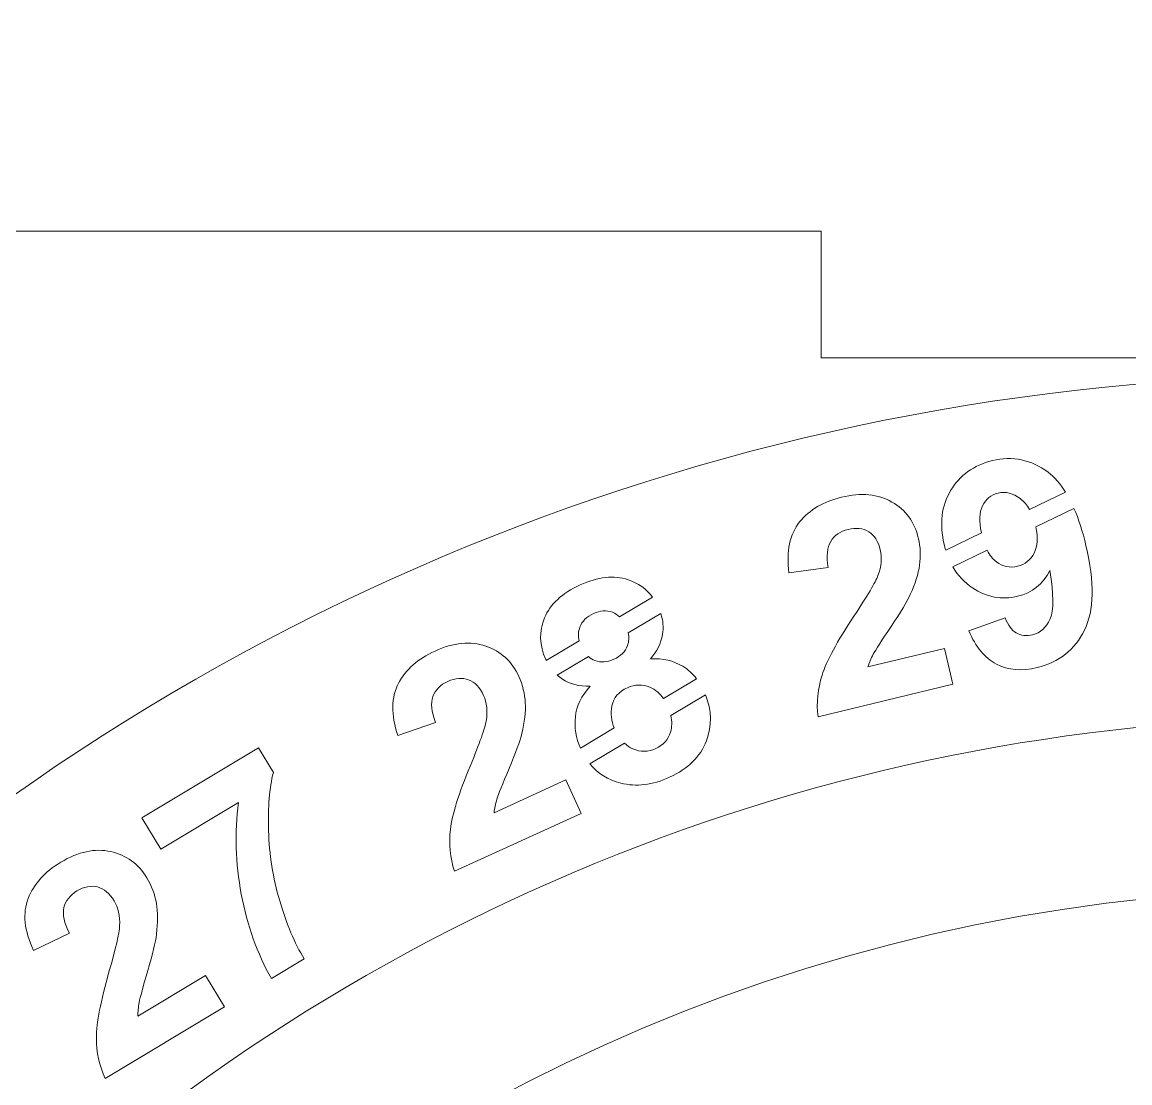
# Model space of a CAD drawing. Header units: millimetres. Extents: x -2159 to -1639, y -1602 to -453.
# Drawn here: x -1792.76 to -1749.02, y -822.66 to -780.78 of the extents above; entities that cross this region are included whole.
import ezdxf

# ---------------------------------------------------------------- set-up
doc = ezdxf.new("R2010")
doc.units = ezdxf.units.MM
doc.header["$MEASUREMENT"] = 0
doc.layers.add('Layer 1', color=7, linetype='Continuous')

msp = doc.modelspace()

# ---------------------------------------------------------------- linework, layer by layer
at = {"layer": 'Layer 1', "color": 250, "lineweight": 9}
for points, knots in [([(-2046.6411, -783.8113), (-2046.6411, -783.8113), (-2046.6576, -789.0378), (-2046.6576, -789.0378), (-2046.6576, -789.0378), (-2046.6576, -789.0378), (-2046.5709, -789.0378), (-2046.5709, -789.0378), (-2046.5709, -789.0378), (-2046.5709, -789.0378), (-2046.5709, -794.0378), (-2046.5709, -794.0378), (-2046.5709, -794.0378), (-2046.5709, -794.0378), (-2026.5709, -794.0378), (-2026.5709, -794.0378), (-2026.5709, -794.0378), (-2026.5709, -794.0378), (-2026.5709, -789.0378), (-2026.5709, -789.0378), (-2026.5709, -789.0378), (-2026.5709, -789.0378), (-1903.3272, -789.0378), (-1903.3272, -789.0378), (-1903.3272, -789.0378), (-1903.3272, -789.0378), (-1903.3272, -794.0378), (-1903.3272, -794.0378), (-1903.3272, -794.0378), (-1903.3272, -794.0378), (-1883.3272, -794.0378), (-1883.3272, -794.0378), (-1883.3272, -794.0378), (-1883.3272, -794.0378), (-1883.3272, -789.0378), (-1883.3272, -789.0378), (-1883.3272, -789.0378), (-1883.3272, -789.0378), (-1761.2076, -789.0378), (-1761.2076, -789.0378), (-1761.2076, -789.0378), (-1761.2076, -789.0378), (-1761.2076, -794.0378), (-1761.2076, -794.0378), (-1761.2076, -794.0378), (-1761.2076, -794.0378), (-1741.2076, -794.0378), (-1741.2076, -794.0378), (-1741.2076, -794.0378), (-1741.2076, -794.0378), (-1741.2076, -789.0378), (-1741.2076, -789.0378), (-1741.2076, -789.0378), (-1741.2076, -789.0378), (-1741.2076, -784.0378), (-1741.2076, -784.0378), (-1741.2076, -784.0378), (-1741.2076, -784.0378), (-1741.2134, -784.0378), (-1741.2134, -784.0378), (-1741.2134, -784.0378), (-1691.0047, -781.5065), (-1651.0759, -739.9983), (-1651.0759, -689.1605), (-1651.0759, -689.1605), (-1651.0759, -636.6918), (-1693.6072, -594.1603), (-1746.0759, -594.1603), (-1746.0759, -594.1603), (-1771.1778, -594.1603), (-1795.0375, -603.9629), (-1812.8924, -621.6006), (-1812.8924, -621.6006), (-1812.8924, -621.6006), (-1813.2964, -621.9997), (-1813.2964, -621.9997), (-1813.2964, -621.9997), (-1813.2964, -621.9997), (-1829.6424, -632.0912), (-1829.6424, -632.0912), (-1829.6424, -632.0912), (-1829.6424, -632.0912), (-1829.7426, -632.1469), (-1829.7426, -632.1469), (-1829.7426, -632.1469), (-1840.2371, -637.9783), (-1850.9289, -640.874), (-1862.9224, -638.975), (-1862.9224, -638.975), (-1870.7094, -637.742), (-1878.0459, -634.6847), (-1885.1789, -631.4401), (-1885.1789, -631.4401), (-1895.1773, -626.8921), (-1896.6165, -626.8921), (-1906.6152, -631.4401), (-1906.6152, -631.4401), (-1913.7481, -634.6847), (-1921.0847, -637.742), (-1928.8716, -638.975), (-1928.8716, -638.975), (-1940.8652, -640.874), (-1951.5568, -637.9783), (-1962.0513, -632.1469), (-1962.0513, -632.1469), (-1962.0513, -632.1469), (-1962.122, -632.1076), (-1962.122, -632.1076), (-1962.122, -632.1076), (-1962.122, -632.1076), (-1978.7088, -622.175), (-1978.7088, -622.175), (-1978.7088, -622.175), (-1978.7088, -622.175), (-1979.1408, -621.7461), (-1979.1408, -621.7461), (-1979.1408, -621.7461), (-1981.7168, -619.1884), (-1984.6376, -616.9848), (-1987.4511, -614.7608), (-1987.4511, -614.7608), (-2003.5915, -601.9944), (-2023.9866, -594.3707), (-2046.1633, -594.3707), (-2046.1633, -594.3707), (-2068.336, -594.3708), (-2088.617, -601.7017), (-2104.8757, -614.7609), (-2104.8757, -614.7609), (-2087.6641, -626.4633), (-2074.5111, -645.6591), (-2067.9563, -665.9926), (-2067.9563, -665.9926), (-2074.0914, -671.7832), (-2077.9215, -679.9897), (-2077.9215, -689.0916), (-2077.9215, -689.0916), (-2077.9215, -699.0582), (-2073.3291, -707.9508), (-2066.1467, -713.7733), (-2066.1467, -713.7733), (-2071.2815, -734.573), (-2083.1803, -754.6828), (-2099.354, -767.4754), (-2099.354, -767.4754), (-2084.3121, -777.7026), (-2066.1743, -783.6632), (-2046.6411, -783.8113)], [0, 0, 0, 0, 0.0263158, 0.0263158, 0.0263158, 0.0263158, 0.0526316, 0.0526316, 0.0526316, 0.0526316, 0.0789474, 0.0789474, 0.0789474, 0.0789474, 0.1052632, 0.1052632, 0.1052632, 0.1052632, 0.1315789, 0.1315789, 0.1315789, 0.1315789, 0.1578947, 0.1578947, 0.1578947, 0.1578947, 0.1842105, 0.1842105, 0.1842105, 0.1842105, 0.2105263, 0.2105263, 0.2105263, 0.2105263, 0.2368421, 0.2368421, 0.2368421, 0.2368421, 0.2631579, 0.2631579, 0.2631579, 0.2631579, 0.2894737, 0.2894737, 0.2894737, 0.2894737, 0.3157895, 0.3157895, 0.3157895, 0.3157895, 0.3421053, 0.3421053, 0.3421053, 0.3421053, 0.3684211, 0.3684211, 0.3684211, 0.3684211, 0.3947368, 0.3947368, 0.3947368, 0.3947368, 0.4210526, 0.4210526, 0.4210526, 0.4210526, 0.4473684, 0.4473684, 0.4473684, 0.4473684, 0.4736842, 0.4736842, 0.4736842, 0.4736842, 0.5, 0.5, 0.5, 0.5, 0.5263158, 0.5263158, 0.5263158, 0.5263158, 0.5526316, 0.5526316, 0.5526316, 0.5526316, 0.5789474, 0.5789474, 0.5789474, 0.5789474, 0.6052632, 0.6052632, 0.6052632, 0.6052632, 0.6315789, 0.6315789, 0.6315789, 0.6315789, 0.6578947, 0.6578947, 0.6578947, 0.6578947, 0.6842105, 0.6842105, 0.6842105, 0.6842105, 0.7105263, 0.7105263, 0.7105263, 0.7105263, 0.7368421, 0.7368421, 0.7368421, 0.7368421, 0.7631579, 0.7631579, 0.7631579, 0.7631579, 0.7894737, 0.7894737, 0.7894737, 0.7894737, 0.8157895, 0.8157895, 0.8157895, 0.8157895, 0.8421053, 0.8421053, 0.8421053, 0.8421053, 0.8684211, 0.8684211, 0.8684211, 0.8684211, 0.8947368, 0.8947368, 0.8947368, 0.8947368, 0.9210526, 0.9210526, 0.9210526, 0.9210526, 0.9473684, 0.9473684, 0.9473684, 0.9473684, 1, 1, 1, 1]), ([(-1707.3702, -801.3175), (-1661.2961, -819.9329), (-1639.0364, -872.3735), (-1657.6515, -918.4475), (-1657.6515, -918.4475), (-1676.2666, -964.5215), (-1728.7073, -986.7814), (-1774.7816, -968.1663), (-1774.7816, -968.1663), (-1820.8557, -949.551), (-1843.1153, -897.1104), (-1824.5002, -851.0364), (-1824.5002, -851.0364), (-1805.8851, -804.9622), (-1753.4443, -782.7024), (-1707.3702, -801.3175)], [0, 0, 0, 0, 0.2, 0.2, 0.2, 0.2, 0.4, 0.4, 0.4, 0.4, 0.6, 0.6, 0.6, 0.6, 1, 1, 1, 1]), ([(-1712.4259, -813.8312), (-1673.2631, -829.6542), (-1654.3422, -874.2287), (-1670.1651, -913.3917), (-1670.1651, -913.3917), (-1685.988, -952.5545), (-1730.5627, -971.4753), (-1769.7257, -955.6525), (-1769.7257, -955.6525), (-1808.8886, -939.8299), (-1827.8095, -895.255), (-1811.9866, -856.0922), (-1811.9866, -856.0922), (-1796.1638, -816.9294), (-1751.5891, -798.0085), (-1712.4259, -813.8312)], [0, 0, 0, 0, 0.2, 0.2, 0.2, 0.2, 0.4, 0.4, 0.4, 0.4, 0.6, 0.6, 0.6, 0.6, 1, 1, 1, 1]), ([(-1752.974, -800.0228), (-1753.0755, -799.8447), (-1753.1987, -799.7013), (-1753.3437, -799.5928), (-1753.3437, -799.5928), (-1753.6305, -799.3767), (-1753.9222, -799.3047), (-1754.2171, -799.3761), (-1754.2171, -799.3761), (-1754.4973, -799.4438), (-1754.7034, -799.6109), (-1754.8354, -799.8774), (-1754.8354, -799.8774), (-1754.9612, -800.1286), (-1754.9745, -800.4836), (-1754.8774, -800.9432), (-1754.8774, -800.9432), (-1754.8774, -800.9432), (-1756.2883, -801.6257), (-1756.2883, -801.6257), (-1756.2883, -801.6257), (-1756.3109, -801.5511), (-1756.3314, -801.4745), (-1756.35, -801.3957), (-1756.35, -801.3957), (-1756.54, -800.5893), (-1756.4553, -799.8823), (-1756.0937, -799.2748), (-1756.0937, -799.2748), (-1755.7328, -798.6654), (-1755.1825, -798.272), (-1754.4452, -798.0937), (-1754.4452, -798.0937), (-1753.6435, -797.8997), (-1752.9098, -798.0525), (-1752.2488, -798.5516), (-1752.2488, -798.5516), (-1751.9937, -798.7445), (-1751.7628, -799.0062), (-1751.5562, -799.3372), (-1751.5562, -799.3372), (-1751.5562, -799.3372), (-1752.974, -800.0228), (-1752.974, -800.0228)], [0, 0, 0, 0, 0.0833333, 0.0833333, 0.0833333, 0.0833333, 0.1666667, 0.1666667, 0.1666667, 0.1666667, 0.25, 0.25, 0.25, 0.25, 0.3333333, 0.3333333, 0.3333333, 0.3333333, 0.4166667, 0.4166667, 0.4166667, 0.4166667, 0.5, 0.5, 0.5, 0.5, 0.5833333, 0.5833333, 0.5833333, 0.5833333, 0.6666667, 0.6666667, 0.6666667, 0.6666667, 0.75, 0.75, 0.75, 0.75, 0.8333333, 0.8333333, 0.8333333, 0.8333333, 1, 1, 1, 1]), ([(-1756.3413, -805.5093), (-1756.3413, -805.5093), (-1756.0091, -806.9189), (-1756.0091, -806.9189), (-1756.0091, -806.9189), (-1756.0091, -806.9189), (-1761.3287, -808.2061), (-1761.3287, -808.2061), (-1761.3287, -808.2061), (-1761.3981, -807.656), (-1761.3441, -807.1071), (-1761.1696, -806.5584), (-1761.1696, -806.5584), (-1760.995, -806.0097), (-1760.5752, -805.2357), (-1759.9143, -804.2369), (-1759.9143, -804.2369), (-1759.3812, -803.4314), (-1759.0653, -802.8954), (-1758.9642, -802.6305), (-1758.9642, -802.6305), (-1758.8298, -802.2656), (-1758.7981, -801.9294), (-1758.8709, -801.6204), (-1758.8709, -801.6204), (-1758.9512, -801.2801), (-1759.1029, -801.0411), (-1759.3285, -800.9022), (-1759.3285, -800.9022), (-1759.5523, -800.7629), (-1759.8243, -800.7328), (-1760.1432, -800.81), (-1760.1432, -800.81), (-1760.4603, -800.8866), (-1760.6882, -801.0437), (-1760.831, -801.2814), (-1760.831, -801.2814), (-1760.9723, -801.517), (-1761.0041, -801.861), (-1760.9286, -802.3139), (-1760.9286, -802.3139), (-1760.9286, -802.3139), (-1762.4796, -802.5289), (-1762.4796, -802.5289), (-1762.4796, -802.5289), (-1762.5871, -801.6673), (-1762.4472, -800.9961), (-1762.058, -800.5147), (-1762.058, -800.5147), (-1761.6683, -800.0353), (-1761.1179, -799.7084), (-1760.4046, -799.5357), (-1760.4046, -799.5357), (-1759.623, -799.3467), (-1758.959, -799.4109), (-1758.4115, -799.7262), (-1758.4115, -799.7262), (-1757.8654, -800.0417), (-1757.5182, -800.5149), (-1757.3696, -801.1456), (-1757.3696, -801.1456), (-1757.2849, -801.5047), (-1757.2692, -801.8607), (-1757.3196, -802.217), (-1757.3196, -802.217), (-1757.3707, -802.5713), (-1757.4937, -802.9589), (-1757.6883, -803.3814), (-1757.6883, -803.3814), (-1757.8149, -803.6624), (-1758.069, -804.0817), (-1758.4437, -804.6397), (-1758.4437, -804.6397), (-1758.8208, -805.1982), (-1759.056, -805.5641), (-1759.1488, -805.741), (-1759.1488, -805.741), (-1759.2437, -805.9164), (-1759.3135, -806.0838), (-1759.3604, -806.2399), (-1759.3604, -806.2399), (-1759.3604, -806.2399), (-1756.3413, -805.5093), (-1756.3413, -805.5093)], [0, 0, 0, 0, 0.0454545, 0.0454545, 0.0454545, 0.0454545, 0.0909091, 0.0909091, 0.0909091, 0.0909091, 0.1363636, 0.1363636, 0.1363636, 0.1363636, 0.1818182, 0.1818182, 0.1818182, 0.1818182, 0.2272727, 0.2272727, 0.2272727, 0.2272727, 0.2727273, 0.2727273, 0.2727273, 0.2727273, 0.3181818, 0.3181818, 0.3181818, 0.3181818, 0.3636364, 0.3636364, 0.3636364, 0.3636364, 0.4090909, 0.4090909, 0.4090909, 0.4090909, 0.4545455, 0.4545455, 0.4545455, 0.4545455, 0.5, 0.5, 0.5, 0.5, 0.5454545, 0.5454545, 0.5454545, 0.5454545, 0.5909091, 0.5909091, 0.5909091, 0.5909091, 0.6363636, 0.6363636, 0.6363636, 0.6363636, 0.6818182, 0.6818182, 0.6818182, 0.6818182, 0.7272727, 0.7272727, 0.7272727, 0.7272727, 0.7727273, 0.7727273, 0.7727273, 0.7727273, 0.8181818, 0.8181818, 0.8181818, 0.8181818, 0.8636364, 0.8636364, 0.8636364, 0.8636364, 0.9090909, 0.9090909, 0.9090909, 0.9090909, 1, 1, 1, 1]), ([(-1754.649, -801.6334), (-1754.5491, -801.8321), (-1754.4292, -801.9834), (-1754.2893, -802.0878), (-1754.2893, -802.0878), (-1754.032, -802.2778), (-1753.7531, -802.3372), (-1753.4509, -802.2641), (-1753.4509, -802.2641), (-1753.1595, -802.1936), (-1752.9414, -802.0196), (-1752.7968, -801.7402), (-1752.7968, -801.7402), (-1752.6579, -801.4717), (-1752.6341, -801.1261), (-1752.7261, -800.7034), (-1752.7261, -800.7034), (-1752.7261, -800.7034), (-1751.2227, -799.9764), (-1751.2227, -799.9764), (-1751.2227, -799.9764), (-1751.0401, -800.3951), (-1750.8824, -800.8854), (-1750.7497, -801.4482), (-1750.7497, -801.4482), (-1750.407, -802.9021), (-1750.4267, -804.0174), (-1750.8096, -804.7905), (-1750.8096, -804.7905), (-1751.1921, -805.5654), (-1751.813, -806.0559), (-1752.672, -806.2638), (-1752.672, -806.2638), (-1753.2893, -806.4132), (-1753.8263, -806.3672), (-1754.2863, -806.1265), (-1754.2863, -806.1265), (-1754.7441, -805.8873), (-1755.1067, -805.4492), (-1755.3694, -804.8127), (-1755.3694, -804.8127), (-1755.3694, -804.8127), (-1753.937, -804.294), (-1753.937, -804.294), (-1753.937, -804.294), (-1753.8308, -804.587), (-1753.6841, -804.788), (-1753.5008, -804.8962), (-1753.5008, -804.8962), (-1753.3171, -805.0063), (-1753.101, -805.0302), (-1752.8558, -804.9709), (-1752.8558, -804.9709), (-1752.5442, -804.8955), (-1752.3151, -804.6856), (-1752.166, -804.3426), (-1752.166, -804.3426), (-1752.017, -803.9994), (-1752.0209, -803.363), (-1752.1747, -802.4364), (-1752.1747, -802.4364), (-1752.4519, -802.9727), (-1752.8751, -803.3097), (-1753.4484, -803.4484), (-1753.4484, -803.4484), (-1754.0696, -803.5988), (-1754.6644, -803.4884), (-1755.2296, -803.1149), (-1755.2296, -803.1149), (-1755.5497, -802.9036), (-1755.8082, -802.6283), (-1756.005, -802.2892), (-1756.005, -802.2892), (-1756.005, -802.2892), (-1754.649, -801.6334), (-1754.649, -801.6334)], [0, 0, 0, 0, 0.05, 0.05, 0.05, 0.05, 0.1, 0.1, 0.1, 0.1, 0.15, 0.15, 0.15, 0.15, 0.2, 0.2, 0.2, 0.2, 0.25, 0.25, 0.25, 0.25, 0.3, 0.3, 0.3, 0.3, 0.35, 0.35, 0.35, 0.35, 0.4, 0.4, 0.4, 0.4, 0.45, 0.45, 0.45, 0.45, 0.5, 0.5, 0.5, 0.5, 0.55, 0.55, 0.55, 0.55, 0.6, 0.6, 0.6, 0.6, 0.65, 0.65, 0.65, 0.65, 0.7, 0.7, 0.7, 0.7, 0.75, 0.75, 0.75, 0.75, 0.8, 0.8, 0.8, 0.8, 0.85, 0.85, 0.85, 0.85, 0.9, 0.9, 0.9, 0.9, 1, 1, 1, 1]), ([(-1769.1662, -804.2587), (-1769.2491, -804.1815), (-1769.3435, -804.1226), (-1769.4491, -804.0824), (-1769.4491, -804.0824), (-1769.6837, -803.9948), (-1769.9323, -804.0095), (-1770.1941, -804.1285), (-1770.1941, -804.1285), (-1770.468, -804.2532), (-1770.6475, -804.4333), (-1770.7345, -804.6696), (-1770.7345, -804.6696), (-1770.7974, -804.8405), (-1770.8059, -805.0204), (-1770.7596, -805.2086), (-1770.7596, -805.2086), (-1770.7596, -805.2086), (-1772.0607, -805.9841), (-1772.0607, -805.9841), (-1772.0607, -805.9841), (-1772.0678, -805.9694), (-1772.0747, -805.9546), (-1772.0814, -805.9398), (-1772.0814, -805.9398), (-1772.3347, -805.3834), (-1772.3498, -804.8357), (-1772.1281, -804.2975), (-1772.1281, -804.2975), (-1771.9065, -803.7593), (-1771.4381, -803.3263), (-1770.7257, -803.002), (-1770.7257, -803.002), (-1770.0185, -802.6802), (-1769.3879, -802.6129), (-1768.8331, -802.7974), (-1768.8331, -802.7974), (-1768.4337, -802.9305), (-1768.1118, -803.1597), (-1767.8684, -803.4852), (-1767.8684, -803.4852), (-1767.8684, -803.4852), (-1769.1662, -804.2587), (-1769.1662, -804.2587)], [0, 0, 0, 0, 0.0833333, 0.0833333, 0.0833333, 0.0833333, 0.1666667, 0.1666667, 0.1666667, 0.1666667, 0.25, 0.25, 0.25, 0.25, 0.3333333, 0.3333333, 0.3333333, 0.3333333, 0.4166667, 0.4166667, 0.4166667, 0.4166667, 0.5, 0.5, 0.5, 0.5, 0.5833333, 0.5833333, 0.5833333, 0.5833333, 0.6666667, 0.6666667, 0.6666667, 0.6666667, 0.75, 0.75, 0.75, 0.75, 0.8333333, 0.8333333, 0.8333333, 0.8333333, 1, 1, 1, 1]), ([(-1767.4356, -807.49), (-1767.5776, -807.2811), (-1767.7542, -807.1315), (-1767.966, -807.0419), (-1767.966, -807.0419), (-1768.2589, -806.9179), (-1768.5557, -806.9232), (-1768.8556, -807.0597), (-1768.8556, -807.0597), (-1769.204, -807.2183), (-1769.4069, -807.4572), (-1769.4682, -807.778), (-1769.4682, -807.778), (-1769.5252, -808.0852), (-1769.4959, -808.3743), (-1769.3791, -808.6485), (-1769.3791, -808.6485), (-1769.3791, -808.6485), (-1770.7126, -809.4433), (-1770.7126, -809.4433), (-1770.7126, -809.4433), (-1770.8912, -809.0443), (-1770.9572, -808.6327), (-1770.9124, -808.2095), (-1770.9124, -808.2095), (-1770.8669, -807.7807), (-1770.6714, -807.3779), (-1770.327, -806.9993), (-1770.327, -806.9993), (-1770.7653, -807.0105), (-1771.1311, -806.9196), (-1771.4222, -806.7214), (-1771.4222, -806.7214), (-1771.4946, -806.6732), (-1771.5624, -806.6205), (-1771.626, -806.564), (-1771.626, -806.564), (-1771.626, -806.564), (-1770.3969, -805.8313), (-1770.3969, -805.8313), (-1770.3969, -805.8313), (-1770.3194, -805.8997), (-1770.2335, -805.9514), (-1770.1392, -805.9867), (-1770.1392, -805.9867), (-1769.9055, -806.0728), (-1769.6559, -806.0555), (-1769.3907, -805.935), (-1769.3907, -805.935), (-1769.1202, -805.8118), (-1768.9423, -805.6325), (-1768.8546, -805.3979), (-1768.8546, -805.3979), (-1768.796, -805.2411), (-1768.7856, -805.0728), (-1768.8236, -804.8937), (-1768.8236, -804.8937), (-1768.8236, -804.8937), (-1767.5354, -804.1257), (-1767.5354, -804.1257), (-1767.5354, -804.1257), (-1767.4468, -804.3994), (-1767.4254, -804.6754), (-1767.4705, -804.954), (-1767.4705, -804.954), (-1767.5267, -805.3039), (-1767.6859, -805.6255), (-1767.9471, -805.916), (-1767.9471, -805.916), (-1767.4571, -805.8937), (-1767.033, -805.9936), (-1766.6709, -806.214), (-1766.6709, -806.214), (-1766.4586, -806.3453), (-1766.276, -806.5094), (-1766.1229, -806.7076), (-1766.1229, -806.7076), (-1766.1229, -806.7076), (-1767.4356, -807.49), (-1767.4356, -807.49)], [0, 0, 0, 0, 0.047619, 0.047619, 0.047619, 0.047619, 0.0952381, 0.0952381, 0.0952381, 0.0952381, 0.1428571, 0.1428571, 0.1428571, 0.1428571, 0.1904762, 0.1904762, 0.1904762, 0.1904762, 0.2380952, 0.2380952, 0.2380952, 0.2380952, 0.2857143, 0.2857143, 0.2857143, 0.2857143, 0.3333333, 0.3333333, 0.3333333, 0.3333333, 0.3809524, 0.3809524, 0.3809524, 0.3809524, 0.4285714, 0.4285714, 0.4285714, 0.4285714, 0.4761905, 0.4761905, 0.4761905, 0.4761905, 0.5238095, 0.5238095, 0.5238095, 0.5238095, 0.5714286, 0.5714286, 0.5714286, 0.5714286, 0.6190476, 0.6190476, 0.6190476, 0.6190476, 0.6666667, 0.6666667, 0.6666667, 0.6666667, 0.7142857, 0.7142857, 0.7142857, 0.7142857, 0.7619048, 0.7619048, 0.7619048, 0.7619048, 0.8095238, 0.8095238, 0.8095238, 0.8095238, 0.8571429, 0.8571429, 0.8571429, 0.8571429, 0.9047619, 0.9047619, 0.9047619, 0.9047619, 1, 1, 1, 1]), ([(-1771.2846, -810.7016), (-1771.2846, -810.7016), (-1770.6834, -812.0224), (-1770.6834, -812.0224), (-1770.6834, -812.0224), (-1770.6834, -812.0224), (-1775.6856, -814.2994), (-1775.6856, -814.2994), (-1775.6856, -814.2994), (-1775.8608, -813.7724), (-1775.9141, -813.2231), (-1775.8479, -812.6512), (-1775.8479, -812.6512), (-1775.782, -812.0792), (-1775.5178, -811.2391), (-1775.0587, -810.1326), (-1775.0587, -810.1326), (-1774.6889, -809.2402), (-1774.4808, -808.6537), (-1774.4322, -808.3741), (-1774.4322, -808.3741), (-1774.3706, -807.9904), (-1774.4044, -807.6542), (-1774.536, -807.3648), (-1774.536, -807.3648), (-1774.6812, -807.0457), (-1774.8774, -806.84), (-1775.1272, -806.7466), (-1775.1272, -806.7466), (-1775.3751, -806.6524), (-1775.6495, -806.6746), (-1775.9494, -806.8111), (-1775.9494, -806.8111), (-1776.2475, -806.9469), (-1776.4421, -807.1444), (-1776.537, -807.4051), (-1776.537, -807.4051), (-1776.6308, -807.6633), (-1776.5956, -808.0072), (-1776.4332, -808.4377), (-1776.4332, -808.4377), (-1776.4332, -808.4377), (-1777.9227, -808.944), (-1777.9227, -808.944), (-1777.9227, -808.944), (-1778.1959, -808.1183), (-1778.188, -807.4327), (-1777.897, -806.8859), (-1777.897, -806.8859), (-1777.6052, -806.3408), (-1777.1252, -805.9151), (-1776.4543, -805.6098), (-1776.4543, -805.6098), (-1775.7195, -805.2752), (-1775.0515, -805.2119), (-1774.4497, -805.4171), (-1774.4497, -805.4171), (-1773.8494, -805.623), (-1773.4149, -806.0216), (-1773.1461, -806.6125), (-1773.1461, -806.6125), (-1772.9929, -806.9488), (-1772.9083, -807.2955), (-1772.8889, -807.6549), (-1772.8889, -807.6549), (-1772.8703, -808.0129), (-1772.9167, -808.4166), (-1773.027, -808.8686), (-1773.027, -808.8686), (-1773.0975, -809.1687), (-1773.267, -809.6286), (-1773.529, -810.2481), (-1773.529, -810.2481), (-1773.7929, -810.8682), (-1773.9543, -811.2723), (-1774.0114, -811.4636), (-1774.0114, -811.4636), (-1774.0713, -811.6542), (-1774.1075, -811.8318), (-1774.1238, -811.994), (-1774.1238, -811.994), (-1774.1238, -811.994), (-1771.2846, -810.7016), (-1771.2846, -810.7016)], [0, 0, 0, 0, 0.0454545, 0.0454545, 0.0454545, 0.0454545, 0.0909091, 0.0909091, 0.0909091, 0.0909091, 0.1363636, 0.1363636, 0.1363636, 0.1363636, 0.1818182, 0.1818182, 0.1818182, 0.1818182, 0.2272727, 0.2272727, 0.2272727, 0.2272727, 0.2727273, 0.2727273, 0.2727273, 0.2727273, 0.3181818, 0.3181818, 0.3181818, 0.3181818, 0.3636364, 0.3636364, 0.3636364, 0.3636364, 0.4090909, 0.4090909, 0.4090909, 0.4090909, 0.4545455, 0.4545455, 0.4545455, 0.4545455, 0.5, 0.5, 0.5, 0.5, 0.5454545, 0.5454545, 0.5454545, 0.5454545, 0.5909091, 0.5909091, 0.5909091, 0.5909091, 0.6363636, 0.6363636, 0.6363636, 0.6363636, 0.6818182, 0.6818182, 0.6818182, 0.6818182, 0.7272727, 0.7272727, 0.7272727, 0.7272727, 0.7727273, 0.7727273, 0.7727273, 0.7727273, 0.8181818, 0.8181818, 0.8181818, 0.8181818, 0.8636364, 0.8636364, 0.8636364, 0.8636364, 0.9090909, 0.9090909, 0.9090909, 0.9090909, 1, 1, 1, 1]), ([(-1768.978, -809.2484), (-1768.8755, -809.3451), (-1768.7628, -809.4199), (-1768.6401, -809.4727), (-1768.6401, -809.4727), (-1768.3381, -809.603), (-1768.0379, -809.6004), (-1767.7381, -809.464), (-1767.7381, -809.464), (-1767.4436, -809.3299), (-1767.2497, -809.1118), (-1767.1544, -808.811), (-1767.1544, -808.811), (-1767.0921, -808.6146), (-1767.0899, -808.3965), (-1767.1466, -808.1569), (-1767.1466, -808.1569), (-1767.1466, -808.1569), (-1765.7747, -807.3391), (-1765.7747, -807.3391), (-1765.7747, -807.3391), (-1765.5272, -807.9689), (-1765.5142, -808.5731), (-1765.737, -809.1534), (-1765.737, -809.1534), (-1765.9772, -809.7838), (-1766.4616, -810.2638), (-1767.1897, -810.5953), (-1767.1897, -810.5953), (-1767.8657, -810.903), (-1768.5086, -810.98), (-1769.1219, -810.8281), (-1769.1219, -810.8281), (-1769.6199, -810.7053), (-1770.0261, -810.4486), (-1770.3398, -810.0602), (-1770.3398, -810.0602), (-1770.3398, -810.0602), (-1768.978, -809.2484), (-1768.978, -809.2484)], [0, 0, 0, 0, 0.0909091, 0.0909091, 0.0909091, 0.0909091, 0.1818182, 0.1818182, 0.1818182, 0.1818182, 0.2727273, 0.2727273, 0.2727273, 0.2727273, 0.3636364, 0.3636364, 0.3636364, 0.3636364, 0.4545455, 0.4545455, 0.4545455, 0.4545455, 0.5454545, 0.5454545, 0.5454545, 0.5454545, 0.6363636, 0.6363636, 0.6363636, 0.6363636, 0.7272727, 0.7272727, 0.7272727, 0.7272727, 0.8181818, 0.8181818, 0.8181818, 0.8181818, 1, 1, 1, 1]), ([(-1787.2805, -813.4395), (-1787.2805, -813.4395), (-1788.0288, -812.1962), (-1788.0288, -812.1962), (-1788.0288, -812.1962), (-1788.0288, -812.1962), (-1783.4274, -809.4269), (-1783.4274, -809.4269), (-1783.4274, -809.4269), (-1783.4274, -809.4269), (-1782.8382, -810.406), (-1782.8382, -810.406), (-1782.8382, -810.406), (-1782.9933, -811.0084), (-1783.0564, -811.7753), (-1783.0293, -812.7104), (-1783.0293, -812.7104), (-1783.0006, -813.6444), (-1782.854, -814.5676), (-1782.5863, -815.4779), (-1782.5863, -815.4779), (-1782.3185, -816.388), (-1781.9964, -817.1524), (-1781.621, -817.7688), (-1781.621, -817.7688), (-1781.621, -817.7688), (-1782.9133, -818.5465), (-1782.9133, -818.5465), (-1782.9133, -818.5465), (-1783.4748, -817.5619), (-1783.8717, -816.4516), (-1784.1028, -815.2147), (-1784.1028, -815.2147), (-1784.3312, -813.9785), (-1784.3725, -812.772), (-1784.2193, -811.5973), (-1784.2193, -811.5973), (-1784.2193, -811.5973), (-1787.2805, -813.4395), (-1787.2805, -813.4395)], [0, 0, 0, 0, 0.0909091, 0.0909091, 0.0909091, 0.0909091, 0.1818182, 0.1818182, 0.1818182, 0.1818182, 0.2727273, 0.2727273, 0.2727273, 0.2727273, 0.3636364, 0.3636364, 0.3636364, 0.3636364, 0.4545455, 0.4545455, 0.4545455, 0.4545455, 0.5454545, 0.5454545, 0.5454545, 0.5454545, 0.6363636, 0.6363636, 0.6363636, 0.6363636, 0.7272727, 0.7272727, 0.7272727, 0.7272727, 0.8181818, 0.8181818, 0.8181818, 0.8181818, 1, 1, 1, 1]), ([(-1785.5136, -818.4178), (-1785.5136, -818.4178), (-1784.7653, -819.6612), (-1784.7653, -819.6612), (-1784.7653, -819.6612), (-1784.7653, -819.6612), (-1789.4748, -822.4953), (-1789.4748, -822.4953), (-1789.4748, -822.4953), (-1789.7088, -821.9917), (-1789.8245, -821.4522), (-1789.8243, -820.8763), (-1789.8243, -820.8763), (-1789.8241, -820.3006), (-1789.6578, -819.4359), (-1789.3284, -818.2842), (-1789.3284, -818.2842), (-1789.0628, -817.3553), (-1788.9231, -816.7489), (-1788.907, -816.4656), (-1788.907, -816.4656), (-1788.8894, -816.0773), (-1788.9615, -815.7471), (-1789.1255, -815.4747), (-1789.1255, -815.4747), (-1789.3062, -815.1743), (-1789.5246, -814.9925), (-1789.7833, -814.9281), (-1789.7833, -814.9281), (-1790.0404, -814.8629), (-1790.3104, -814.9164), (-1790.5928, -815.0864), (-1790.5928, -815.0864), (-1790.8735, -815.2552), (-1791.0442, -815.4736), (-1791.1086, -815.7435), (-1791.1086, -815.7435), (-1791.1724, -816.0108), (-1791.0979, -816.3484), (-1790.8875, -816.7573), (-1790.8875, -816.7573), (-1790.8875, -816.7573), (-1792.3092, -817.4308), (-1792.3092, -817.4308), (-1792.3092, -817.4308), (-1792.6752, -816.6418), (-1792.7456, -815.9596), (-1792.5191, -815.3831), (-1792.5191, -815.3831), (-1792.2915, -814.8084), (-1791.8635, -814.3305), (-1791.2319, -813.9505), (-1791.2319, -813.9505), (-1790.54, -813.5342), (-1789.8839, -813.3948), (-1789.2625, -813.5298), (-1789.2625, -813.5298), (-1788.6425, -813.6657), (-1788.1651, -814.012), (-1787.8303, -814.5684), (-1787.8303, -814.5684), (-1787.6398, -814.8852), (-1787.5162, -815.2197), (-1787.456, -815.5746), (-1787.456, -815.5746), (-1787.3966, -815.9279), (-1787.3964, -816.3345), (-1787.4543, -816.7962), (-1787.4543, -816.7962), (-1787.4901, -817.1023), (-1787.6058, -817.5786), (-1787.7954, -818.2239), (-1787.7954, -818.2239), (-1787.9866, -818.8702), (-1788.1007, -819.2901), (-1788.1356, -819.4867), (-1788.1356, -819.4867), (-1788.1732, -819.6827), (-1788.1891, -819.8634), (-1788.1865, -820.0265), (-1788.1865, -820.0265), (-1788.1865, -820.0265), (-1785.5136, -818.4178), (-1785.5136, -818.4178)], [0, 0, 0, 0, 0.0454545, 0.0454545, 0.0454545, 0.0454545, 0.0909091, 0.0909091, 0.0909091, 0.0909091, 0.1363636, 0.1363636, 0.1363636, 0.1363636, 0.1818182, 0.1818182, 0.1818182, 0.1818182, 0.2272727, 0.2272727, 0.2272727, 0.2272727, 0.2727273, 0.2727273, 0.2727273, 0.2727273, 0.3181818, 0.3181818, 0.3181818, 0.3181818, 0.3636364, 0.3636364, 0.3636364, 0.3636364, 0.4090909, 0.4090909, 0.4090909, 0.4090909, 0.4545455, 0.4545455, 0.4545455, 0.4545455, 0.5, 0.5, 0.5, 0.5, 0.5454545, 0.5454545, 0.5454545, 0.5454545, 0.5909091, 0.5909091, 0.5909091, 0.5909091, 0.6363636, 0.6363636, 0.6363636, 0.6363636, 0.6818182, 0.6818182, 0.6818182, 0.6818182, 0.7272727, 0.7272727, 0.7272727, 0.7272727, 0.7727273, 0.7727273, 0.7727273, 0.7727273, 0.8181818, 0.8181818, 0.8181818, 0.8181818, 0.8636364, 0.8636364, 0.8636364, 0.8636364, 0.9090909, 0.9090909, 0.9090909, 0.9090909, 1, 1, 1, 1]), ([(-1741.0758, -815.0107), (-1702.5641, -815.0107), (-1671.3443, -846.2304), (-1671.3443, -884.742), (-1671.3443, -884.742), (-1671.3443, -923.2538), (-1702.5641, -954.4732), (-1741.0758, -954.4732), (-1741.0758, -954.4732), (-1779.5876, -954.4732), (-1810.8074, -923.2538), (-1810.8074, -884.742), (-1810.8074, -884.742), (-1810.8074, -846.2304), (-1779.5876, -815.0107), (-1741.0758, -815.0107)], [0, 0, 0, 0, 0.2, 0.2, 0.2, 0.2, 0.4, 0.4, 0.4, 0.4, 0.6, 0.6, 0.6, 0.6, 1, 1, 1, 1])]:
    msp.add_open_spline(points, degree=3, knots=knots, dxfattribs=at)

doc.saveas('drawing.dxf')
